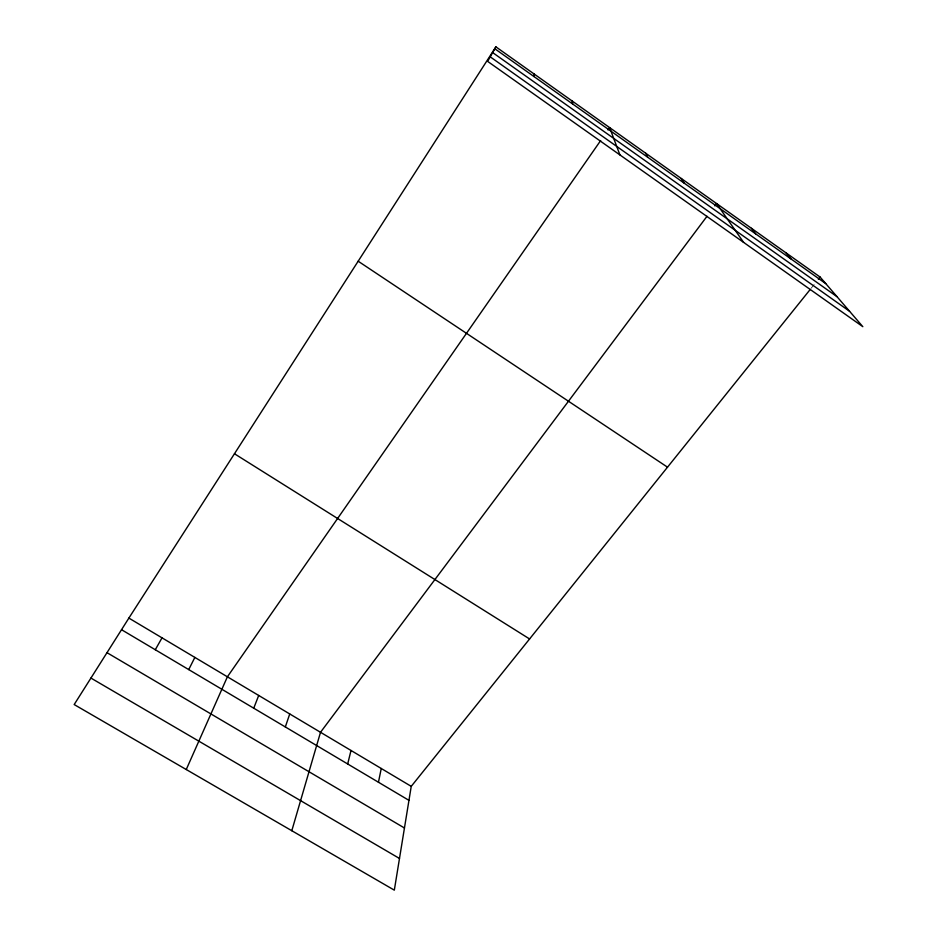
<?xml version="1.0" encoding="UTF-8"?>
<svg xmlns="http://www.w3.org/2000/svg" width="937" height="937" viewBox="0 0 937 937"><rect width="100%" height="100%" fill="white"/><g stroke="black" fill="none" stroke-linecap="round" stroke-linejoin="round"><path stroke-width="0.7" stroke-dasharray="4.68 3.51" d="M811.208 288.221L814.78 283.759"/><path stroke-width="1.41" d="M533.985 76.553L534.231 74.07M810.306 289.334L411.238 786.354L394.325 890.15L74.175 704.554L128.873 618.092L495.896 46.85L820.144 277.083L862.825 326.673L487.627 61.373L495.896 46.85M378.454 782.243L381.254 768.492M347.686 763.971L351.012 750.467M291.805 830.721L320.513 732.289L707.002 216.283M285.328 726.948L289.744 713.947M253.74 708.196L258.706 695.453M186.252 769.523L227.398 676.807L600.664 140.55M188.724 669.592L194.861 657.411M155.284 649.739L162.019 637.839M608.019 129.974L609.659 127.631L619.919 154.921M714.814 205.847L716.559 203.528L743.58 242.355M818.364 279.308L820.144 277.083M90.936 678.072L399.49 858.468M106.994 652.679L404.456 828.003M121.529 629.699L408.954 800.35M128.873 618.092L411.238 786.354M234.461 453.754L529.581 638.964M358.168 261.212L667.507 467.176M494.806 48.747L825.766 283.618M492.639 52.566L836.999 296.666M490.215 56.841L849.554 311.26M785.979 252.814L790.922 258.881M751.439 228.3L755.702 233.899M681.293 178.498L684.127 183.102M645.663 153.2L647.76 157.299M572.156 100.997L572.706 104.03"/></g></svg>
